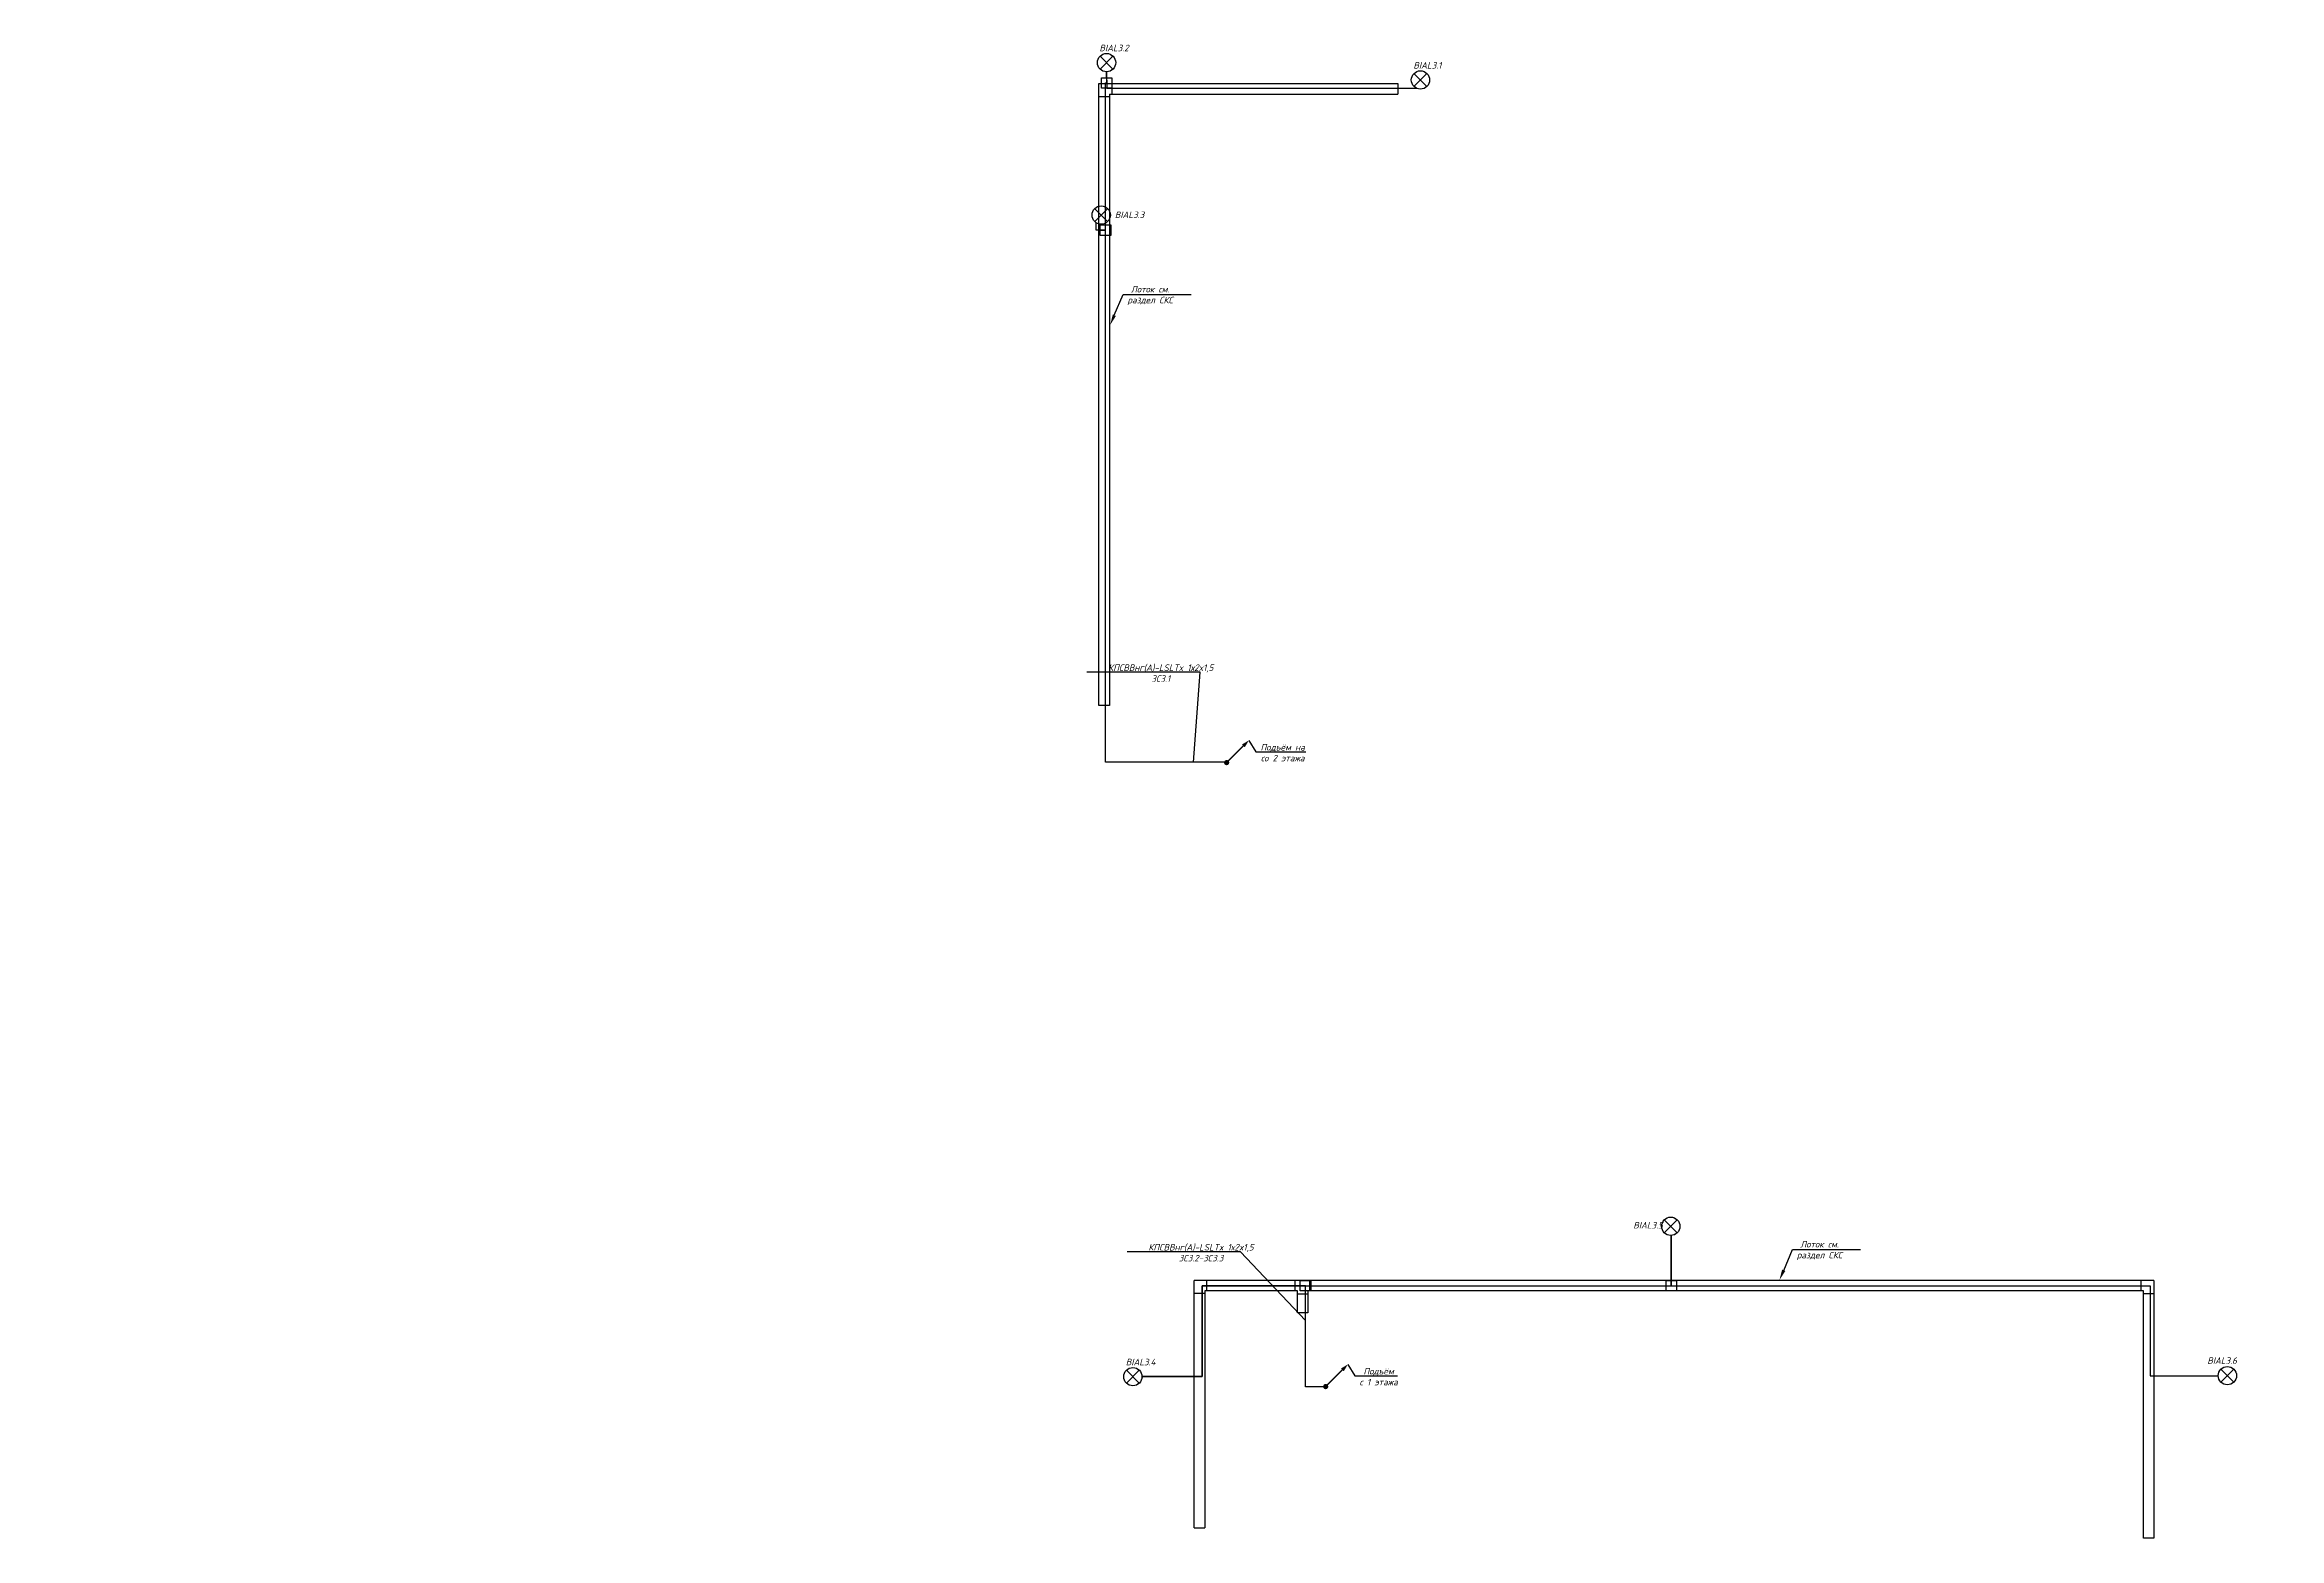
# Model space of a CAD drawing. Extents: x 69141456 to 70100388, y -33501327 to -33101377.
# Drawn here: x 69779178 to 69864516, y -33308171 to -33251128 of the extents above; entities that cross this region are included whole.
import ezdxf
from ezdxf import colors
from ezdxf.entities.mleader import LeaderData, LeaderLine
from ezdxf.math import Vec2, Vec3

# ---------------------------------------------------------------- set-up
doc = ezdxf.new("R2010")
doc.units = 0
doc.header["$LTSCALE"] = 100
for name, color, linetype in [('PDF _СКС', 1, 'Continuous'), ('PDF _СС_ЗВ_Кабель', 1, 'Continuous'), ('PDF _СС_ЗВ_Оборудование', 1, 'Continuous'), ('PDF _Текст', 7, 'Continuous'), ('СС. Текст', 7, 'Continuous')]:
    doc.layers.add(name, color=color, linetype=linetype)
doc.layers.add('СС_СКК_Лоток', color=170, linetype='Continuous', lineweight=25)
doc.layers.add('СС_ЭЧС_Кабель', color=180, linetype='Continuous', lineweight=30)
doc.styles.add('ISOCPEUR', font='isocpeui.ttf', dxfattribs={"height": 250})

# ---------------------------------------------------------------- blocks, each defined once
blk = doc.blocks.new('Лоток 3 этаж')
at = {"layer": 'СС_СКК_Лоток'}
for p, q in [((597211, -89345), (597211, -65597)), ((597211, -65597), (608631, -65597)), ((597711, -65997), (597711, -65597)), ((608631, -65597), (608631, -65997)), ((597611, -66107), (597211, -66107)), ((597611, -65997), (597612, -89345)), ((597611, -65997), (608631, -65997)), ((597612, -89345), (597211, -89345)), ((600853, -120752), (600853, -111307)), ((637503, -111307), (600853, -111307)), ((604791, -111707), (601253, -111707)), ((601253, -111707), (601253, -120752)), ((601335, -111707), (601335, -111307)), ((604709, -111707), (604709, -111307)), ((604791, -112550), (604791, -111707)), ((637103, -111707), (605191, -111707)), ((605191, -111707), (605191, -112550)), ((605269, -111707), (605269, -111307)), ((637019, -111707), (637019, -111307)), ((637103, -121156), (637103, -111707)), ((637503, -111307), (637503, -121156)), ((601253, -111802), (600853, -111802)), ((604791, -111816), (605191, -111816)), ((605191, -112550), (604791, -112550)), ((637103, -111802), (637503, -111802)), ((600853, -120752), (601253, -120752)), ((637503, -121156), (637103, -121156))]:
    blk.add_line(p, q, dxfattribs=at)
blk = doc.blocks.new('*U65')
blk.add_hatch(color=256).paths.add_polyline_path([(-0.71, -0.71, 1), (0.71, 0.71, 1)])
blk.add_lwpolyline([(8.5, 8.5, 0, 1.5, 0), (6.38, 6.38, 2, 2, 0)], format="xyseb")
at = {"const_width": 0.5}
blk.add_lwpolyline([(0.5, 0.5), (6.38, 6.38)], dxfattribs=at)
blk = doc.blocks.new('_None')

msp = doc.modelspace()

# ---------------------------------------------------------------- linework, layer by layer
at = {"layer": 'PDF _СКС', "lineweight": 30}
for points in [[(69819481, -33251566.8), (69819974.1, -33252060)], [(69819481, -33252060), (69819974.1, -33251566.8)], [(69831470.2, -33252229.3), (69831963.4, -33252722.5)], [(69831470.2, -33252722.5), (69831963.4, -33252229.3)], [(69819276.4, -33257390.8), (69819769.5, -33257883.9)], [(69819276.4, -33257883.9), (69819769.5, -33257390.8)], [(69841028.9, -33296008.3), (69841522.1, -33296501.5)], [(69841028.9, -33296501.5), (69841522.1, -33296008.3)], [(69820486.2, -33301752.3), (69820979.3, -33302245.5)], [(69820486.2, -33302245.5), (69820979.3, -33301752.3)], [(69862285.6, -33301713.7), (69862778.7, -33302206.8)], [(69862285.6, -33302206.8), (69862778.7, -33301713.7)]]:
    msp.add_lwpolyline(points, dxfattribs=at)
for centre in [(69819728.6, -33251812.4), (69831717.9, -33252474.8), (69819524, -33257636.3), (69841276.5, -33296253.8), (69820733.8, -33301997.8), (69862533.2, -33301959.2)]:
    msp.add_circle(centre, 349.7, dxfattribs=at)
at = {"layer": 'PDF _СС_ЗВ_Кабель', "lineweight": 30}
for points in [[(69819536.1, -33252391), (69819935.7, -33252391), (69819935.7, -33252788.5), (69819536.1, -33252788.5)], [(69819489.8, -33258013.1), (69819889.4, -33258013.1), (69819889.4, -33258410.6), (69819489.8, -33258410.6)], [(69827128.5, -33298326.9), (69827528.1, -33298326.9), (69827528.1, -33298724.4), (69827128.5, -33298724.4)], [(69841096.3, -33298326.9), (69841495.9, -33298326.9), (69841495.9, -33298724.4), (69841096.3, -33298724.4)]]:
    msp.add_lwpolyline(points, close=True, dxfattribs=at)
at = {"layer": 'PDF _СС_ЗВ_Оборудование', "lineweight": 30}
for centre in [(69819728.2, -33251812.3), (69831717.5, -33252474.8), (69819523.6, -33257636.2), (69841276.1, -33296253.7), (69820733.4, -33301997.7), (69862532.8, -33301959.1)]:
    msp.add_circle(centre, 349.3, dxfattribs=at)
at = {"layer": 'СС_ЭЧС_Кабель', "color": 1}
for points in [[(69824344.9, -33278528.6), (69819689.6, -33278528.6), (69819689.6, -33262572.5), (69819689.6, -33262572.5), (69819689.6, -33262572.5), (69819689.6, -33258210.8), (69819511.8, -33258210.8), (69819689.6, -33258210.8), (69819689.6, -33252589.8), (69819735.9, -33252589.8), (69819731.7, -33252161.5), (69819735.9, -33252789.6), (69831566.4, -33252789.6), (69831566.4, -33252789.6)], [(69819511.8, -33258210.8), (69819331.6, -33258210.8), (69819331.6, -33257932.1)], [(69828128.7, -33302389.7), (69827325.8, -33302389.7), (69827328.3, -33302203.8), (69827328.3, -33298524.6), (69823375.7, -33298524.6), (69823375.7, -33301997.5), (69821118, -33301997.5), (69823375.7, -33301997.5), (69823375.7, -33298524.6), (69841296.1, -33298524.6), (69841296.1, -33296602.9), (69841296.1, -33298524.6), (69859581.9, -33298524.6), (69859581.9, -33301964.7), (69862195.6, -33301964.7)]]:
    msp.add_lwpolyline(points, dxfattribs=at)

# ---------------------------------------------------------------- block references
msp.add_blockref('Лоток 3 этаж', (69222227.1, -33187014.8))
at = {"layer": 'СС_ЭЧС_Кабель', "color": 7, "xscale": 100, "yscale": 100, "zscale": 100}
for p in [(69824314.8, -33278546.8), (69828096.6, -33302376.6)]:
    msp.add_blockref('*U65', p, dxfattribs=at)

# ---------------------------------------------------------------- texts
at = {"layer": 'PDF _Текст', "char_height": 249.57, "attachment_point": 7, "style": 'ISOCPEUR'}
for s, insert in [('BIAL3.2', (69819457.2, -33251379.1)), ('BIAL3.1', (69831446.4, -33252041.6)), ('BIAL3.3', (69820044.1, -33257750.9)), ('BIAL3.5', (69839845.1, -33296338.7)), ('BIAL3.4', (69820462.4, -33301564.6)), ('BIAL3.6', (69861765.5, -33301508.2))]:
    msp.add_mtext(s, dxfattribs=dict(at, insert=insert))

# ---------------------------------------------------------------- leaders
at = {"layer": 'СС. Текст', "lineweight": 0}
ml = msp.add_multileader_mtext('Standard', dxfattribs=at)
ml.set_content('{\\C256;КПСВВнг(А)-LSLTx 1х2x1,5}\\PЗС3.1', color=7, style='ISOCPEUR')
ml.set_leader_properties(color=256)
ml.build(insert=Vec2(0, 0))
ml.multileader.update_dxf_attribs({"text_left_attachment_type": 6, "text_right_attachment_type": 6, "dogleg_length": 0.1, "arrow_head_size": 0, "scale": 100})
ctx = ml.context
ctx.base_point, ctx.scale, ctx.char_height, ctx.arrow_head_size, ctx.landing_gap_size, ctx.plane_origin = Vec3(69820304.5, -33275095.1), 100, 250, 0, 0, Vec3(69819650.5, -33275727.1)
ctx.left_attachment, ctx.right_attachment, ctx.text_align_type = 6, 6, 1
notes = []
notes.append((ctx, [(1, (1, 1, 0), (69823307.3, -33275095.1), (-1, 0), 10, [(0, [(69823044.4, -33278528.6)], 0, [])])]))
ctx.mtext.insert, ctx.mtext.width, ctx.mtext.defined_height, ctx.mtext.alignment, ctx.mtext.flow_direction = Vec3(69821800.9, -33274795.1), 2756.185, 416.7, 2, 5
ml = msp.add_multileader_mtext('Standard', dxfattribs=at)
ml.set_content('{\\C256;КПСВВнг(А)-LSLTx 1х2x1,5}\\PЗС2.1', color=7, style='ISOCPEUR')
ml.set_leader_properties(color=256)
ml.build(insert=Vec2(0, 0))
ml.multileader.update_dxf_attribs({"text_left_attachment_type": 6, "text_right_attachment_type": 6, "dogleg_length": 0.1, "arrow_head_size": 0, "scale": 100})
ctx = ml.context
ctx.base_point, ctx.scale, ctx.char_height, ctx.arrow_head_size, ctx.landing_gap_size, ctx.plane_origin = Vec3(69684628.2, -33277326.1), 100, 250, 0, 0, Vec3(69684631.1, -33277744.6)
ctx.left_attachment, ctx.right_attachment, ctx.text_align_type = 6, 6, 1
notes.append((ctx, [(1, (1, 1, 0), (69687631, -33277326.1), (-1, 0), 10, [(0, [(69688575.9, -33276932.6)], 0, [])])]))
ctx.mtext.insert, ctx.mtext.width, ctx.mtext.defined_height, ctx.mtext.alignment, ctx.mtext.flow_direction = Vec3(69686124.6, -33277026.1), 2756.185, 416.7, 2, 5
ml = msp.add_multileader_mtext('Standard', dxfattribs=at)
ml.set_content('{\\C256;КПСВВнг(А)-LSLTx 1х2x1,5}\\PЗС3.2-ЗС3.3', color=7, style='ISOCPEUR')
ml.set_leader_properties(color=256)
ml.build(insert=Vec2(0, 0))
ml.multileader.update_dxf_attribs({"text_left_attachment_type": 6, "text_right_attachment_type": 6, "dogleg_length": 0.1, "arrow_head_size": 0, "scale": 100})
ctx = ml.context
ctx.base_point, ctx.scale, ctx.char_height, ctx.arrow_head_size, ctx.landing_gap_size, ctx.plane_origin = Vec3(69821839.7, -33297229.3), 100, 250, 0, 0, Vec3(69824266.9, -33300975.8)
ctx.left_attachment, ctx.right_attachment, ctx.text_align_type = 6, 6, 1
notes.append((ctx, [(1, (1, 1, 0), (69824842.5, -33297229.3), (-1, 0), 10, [(0, [(69827328.3, -33299851.7)], 0, [])])]))
ctx.mtext.insert, ctx.mtext.width, ctx.mtext.defined_height, ctx.mtext.alignment, ctx.mtext.flow_direction = Vec3(69823336.1, -33296929.3), 2756.185, 416.7, 2, 5
ml = msp.add_multileader_mtext('Standard', dxfattribs=at)
ml.set_content('{\\C256;КПСВВнг(А)-LSLTx 1х2x1,5}\\PЗС4.1-ЗС4.3', color=7, style='ISOCPEUR')
ml.set_leader_properties(color=256)
ml.build(insert=Vec2(0, 0))
ml.multileader.update_dxf_attribs({"text_left_attachment_type": 6, "text_right_attachment_type": 6, "dogleg_length": 0.1, "arrow_head_size": 0, "scale": 100})
ctx = ml.context
ctx.base_point, ctx.scale, ctx.char_height, ctx.arrow_head_size, ctx.landing_gap_size, ctx.plane_origin = Vec3(69961082.2, -33300237.4), 100, 250, 0, 0, Vec3(69961085.1, -33300655.9)
ctx.left_attachment, ctx.right_attachment, ctx.text_align_type = 6, 6, 1
notes.append((ctx, [(1, (1, 1, 0), (69964085, -33300237.4), (-1, 0), 10, [(0, [(69964258.8, -33301114)], 0, [])])]))
ctx.mtext.insert, ctx.mtext.width, ctx.mtext.defined_height, ctx.mtext.alignment, ctx.mtext.flow_direction = Vec3(69962578.6, -33299937.4), 2756.185, 416.7, 2, 5
ml = msp.add_multileader_mtext('Standard', dxfattribs=at)
ml.set_content('{\\C256;Таймер \\PВиктория }', color=7, style='ISOCPEUR')
ml.set_leader_properties(color=256)
ml.build(insert=Vec2(0, 0))
ml.multileader.update_dxf_attribs({"text_left_attachment_type": 6, "text_right_attachment_type": 6, "dogleg_length": 0.1, "arrow_head_size": 0, "scale": 100})
ctx = ml.context
ctx.base_point, ctx.scale, ctx.char_height, ctx.arrow_head_size, ctx.landing_gap_size, ctx.plane_origin = Vec3(69561532.6, -33301238.9, 196.8), 100, 250, 0, 0, Vec3(69556507.4, -33304375.6, 196.8)
ctx.left_attachment, ctx.right_attachment, ctx.text_align_type = 6, 6, 1
notes.append((ctx, [(0, (1, 1, 0), (69561522.6, -33301238.9, 196.8), (1, 0), 10, [(0, [(69561376.2, -33302297.9, 196.8)], 0, [])])]))
ctx.mtext.insert, ctx.mtext.width, ctx.mtext.defined_height, ctx.mtext.alignment, ctx.mtext.flow_direction = Vec3(69562290.6, -33300913.9, 196.8), 5324.32, 917.3, 2, 5
ml = msp.add_multileader_mtext('Standard', dxfattribs=at)
ml.set_content('{\\C256;КПСВВнг(А)-LSLTx 1х2x1,5}\\PЗС2.4-ЗС2.6', color=7, style='ISOCPEUR')
ml.set_leader_properties(color=256)
ml.build(insert=Vec2(0, 0))
ml.multileader.update_dxf_attribs({"text_left_attachment_type": 6, "text_right_attachment_type": 6, "dogleg_length": 0.1, "arrow_head_size": 0, "scale": 100})
ctx = ml.context
ctx.base_point, ctx.scale, ctx.char_height, ctx.arrow_head_size, ctx.landing_gap_size, ctx.plane_origin = Vec3(69689495.8, -33303549.4), 100, 250, 0, 0, Vec3(69689498.7, -33301958.4)
ctx.left_attachment, ctx.right_attachment, ctx.text_align_type = 6, 6, 1
notes.append((ctx, [(1, (1, 1, 0), (69692498.6, -33303549.4), (-1, 0), 10, [(0, [(69693295.6, -33301043)], 0, [])])]))
ctx.mtext.insert, ctx.mtext.width, ctx.mtext.defined_height, ctx.mtext.alignment, ctx.mtext.flow_direction = Vec3(69690992.2, -33303249.4), 2756.185, 416.7, 2, 5
at = {"layer": 'СС_СКК_Лоток', "color": 7}
ml = msp.add_multileader_mtext('Standard', dxfattribs=at)
ml.set_content('Лоток см. раздел СКС', color=7, style='ISOCPEUR')
ml.set_leader_properties()
ml.build(insert=Vec2(0, 0))
ml.multileader.update_dxf_attribs({"text_left_attachment_type": 6, "text_right_attachment_type": 6, "dogleg_length": 100, "arrow_head_size": 400})
ctx = ml.context
ctx.base_point, ctx.char_height, ctx.arrow_head_size, ctx.landing_gap_size, ctx.plane_origin = Vec3(69820468.8, -33260666.5), 250, 400, 0, Vec3(69826406.6, -33261857.1)
ctx.left_attachment, ctx.right_attachment, ctx.text_align_type = 6, 6, 1
notes.append((ctx, [(1, (1, 1, 0), (69820368.8, -33260666.5), (1, 0), 100, [(0, [(69819867.8, -33261830.6)], 0, [])])]))
ctx.mtext.insert, ctx.mtext.width, ctx.mtext.alignment, ctx.mtext.flow_direction = Vec3(69821395.2, -33260341.5), 2467.274, 2, 5
ml = msp.add_multileader_mtext('Standard', dxfattribs=at)
ml.set_content('Лоток см. раздел СКС', color=7, style='ISOCPEUR')
ml.set_leader_properties()
ml.build(insert=Vec2(0, 0))
ml.multileader.update_dxf_attribs({"text_left_attachment_type": 6, "text_right_attachment_type": 6, "dogleg_length": 100, "arrow_head_size": 400})
ctx = ml.context
ctx.base_point, ctx.char_height, ctx.arrow_head_size, ctx.landing_gap_size, ctx.plane_origin = Vec3(69846031.1, -33297139.9), 250, 400, 0, Vec3(69851968.9, -33298330.6)
ctx.left_attachment, ctx.right_attachment, ctx.text_align_type = 6, 6, 1
notes.append((ctx, [(1, (1, 1, 0), (69845931.1, -33297139.9), (1, 0), 100, [(0, [(69845430.1, -33298304.1)], 0, [])])]))
ctx.mtext.insert, ctx.mtext.width, ctx.mtext.alignment, ctx.mtext.flow_direction = Vec3(69846957.5, -33296814.9), 2467.274, 2, 5
at = {"layer": 'СС_ЭЧС_Кабель', "color": 7, "lineweight": 0}
ml = msp.add_multileader_mtext('Standard', dxfattribs=at)
ml.set_content('Подъём на\\Pсо 2 этажа', color=7, style='ISOCPEUR')
ml.set_leader_properties()
ml.set_arrow_properties(name='NONE')
ml.build(insert=Vec2(0, 0))
ml.multileader.update_dxf_attribs({"text_left_attachment_type": 6, "text_right_attachment_type": 6, "dogleg_length": 100, "arrow_head_size": 400})
ctx = ml.context
ctx.base_point, ctx.char_height, ctx.arrow_head_size, ctx.landing_gap_size, ctx.plane_origin = Vec3(69825531.8, -33278134.3), 250, 400, 0, Vec3(69833179.5, -33279691)
ctx.left_attachment, ctx.right_attachment, ctx.text_align_type = 6, 6, 1
notes.append((ctx, [(1, (1, 1, 0), (69825431.8, -33278134.3), (1, 0), 100, [(0, [(69825164.8, -33277696.8)], 0, [])])]))
ctx.mtext.insert, ctx.mtext.width, ctx.mtext.alignment, ctx.mtext.flow_direction = Vec3(69826454.3, -33277834.3), 1991.197, 2, 5
ml = msp.add_multileader_mtext('Standard', dxfattribs=at)
ml.set_content('Подъём \\Pс 1 этажа', color=7, style='ISOCPEUR')
ml.set_leader_properties()
ml.set_arrow_properties(name='NONE')
ml.build(insert=Vec2(0, 0))
ml.multileader.update_dxf_attribs({"text_left_attachment_type": 6, "text_right_attachment_type": 6, "dogleg_length": 100, "arrow_head_size": 400})
ctx = ml.context
ctx.base_point, ctx.char_height, ctx.arrow_head_size, ctx.landing_gap_size, ctx.plane_origin = Vec3(69829313.6, -33301964.2), 250, 400, 0, Vec3(69836961.2, -33303520.9)
ctx.left_attachment, ctx.right_attachment, ctx.text_align_type = 6, 6, 1
notes.append((ctx, [(1, (1, 1, 0), (69829213.6, -33301964.2), (1, 0), 100, [(0, [(69828946.6, -33301526.6)], 0, [])])]))
ctx.mtext.insert, ctx.mtext.width, ctx.mtext.alignment, ctx.mtext.flow_direction = Vec3(69830119.5, -33301664.2), 1991.197, 2, 5
for ctx, leaders in notes:
    for number, flags, end, landing, length, lines in leaders:
        leader = LeaderData()
        leader.index, (leader.has_last_leader_line, leader.has_dogleg_vector, leader.attachment_direction) = number, flags
        leader.last_leader_point, leader.dogleg_vector, leader.dogleg_length = Vec3(end), Vec3(landing), length
        for number, points, colour, breaks in lines:
            line = LeaderLine()
            line.index, line.vertices, line.color, line.breaks = number, Vec3.list(points), colors.encode_raw_color(colour), breaks
            leader.lines.append(line)
        ctx.leaders.append(leader)

doc.saveas('drawing.dxf')
